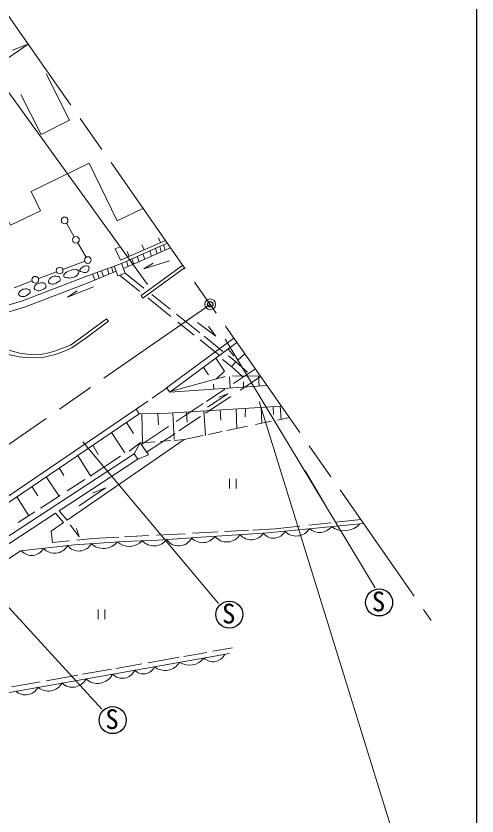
# Model space of a CAD drawing. Units: millimetres, scale not verified. Extents: x 40000 to 680000, y 20000 to 380000.
# Drawn here: x 536307 to 579000, y 267442 to 341539 of the extents above; entities that cross this region are included whole.
import ezdxf
from ezdxf.enums import TextEntityAlignment as Align

# ---------------------------------------------------------------- set-up
doc = ezdxf.new("R2010")
doc.units = ezdxf.units.MM
doc.header["$LTSCALE"] = 1000
doc.header["$PDMODE"] = 32
doc.header["$PDSIZE"] = 500
doc.linetypes.add('CHAIN', pattern=[18.5, 12, -1.5, 3.5, -1.5])
for name, color, linetype, lineweight in [('M-BGD', 7, 'Continuous', 13), ('M-BMK', 2, 'CHAIN', 13), ('M-BMK-SRVR', 3, 'Continuous', 25), ('M-STR-HTXT', 7, 'Continuous', 13), ('M-TTL-BAND', 7, 'Continuous', 25)]:
    doc.layers.add(name, color=color, linetype=linetype, lineweight=lineweight)
doc.layers.add('M-OTRS', color=6, linetype='Continuous')
doc.styles.add('ＭＳ ゴシック', font='')
doc.styles.get('ＭＳ ゴシック').set_extended_font_data('MS Gothic')

msp = doc.modelspace()

# ---------------------------------------------------------------- linework, layer by layer
at = {"layer": 'M-BGD'}
for p, q in [((541706, 321079), (540969, 322343)), ((549703, 320555), (549492, 321002)), ((542800, 319202), (542016, 320547)), ((545500, 319963), (545939, 320150)), ((546090, 318626), (550320, 320509)), ((548162, 319876), (547957, 320339)), ((549628, 320201), (549757, 319694)), ((549952, 320345), (550106, 319849)), ((546268, 318140), (550621, 320079)), ((546777, 319265), (546614, 319719)), ((548065, 319505), (548238, 319018)), ((548700, 319788), (548860, 319294)), ((549225, 320022), (549365, 319520)), ((540639, 318065), (542668, 318827)), ((546527, 318820), (546691, 318329)), ((547026, 319042), (547204, 318557)), ((547538, 319270), (547722, 318788)), ((545404, 318375), (542764, 317396)), ((545579, 317897), (542978, 316836)), ((544228, 317939), (544396, 317414)), ((544770, 318140), (544910, 317624)), ((545137, 318276), (545296, 317781)), ((551745, 318462), (547891, 315656)), ((551921, 318220), (548068, 315413)), ((538384, 317219), (540063, 317849)), ((543405, 317634), (543605, 317092)), ((543838, 317794), (544024, 317263)), ((545887, 317527), (547778, 316012)), ((546421, 317722), (548159, 316330)), ((536123, 316370), (537808, 317003)), ((547891, 315656), (548068, 315413)), ((548877, 315754), (550572, 314396)), ((548513, 315423), (550655, 313707)), ((544878, 313261), (544701, 313503)), ((551180, 313909), (553321, 312194)), ((551304, 313187), (552798, 311989)), ((550259, 307086), (556485, 311697)), ((550557, 306684), (556771, 311287)), ((553367, 311534), (555106, 310141)), ((553721, 311873), (555470, 310472)), ((569574, 288561), (555683, 311600)), ((556468, 310070), (555964, 310690)), ((555442, 309727), (556270, 309064)), ((555977, 310065), (556681, 309502)), ((556841, 309669), (557502, 310243)), ((554129, 308288), (553662, 308984)), ((556681, 309502), (556270, 309064)), ((556270, 309064), (557347, 308102)), ((556681, 309502), (557758, 308541)), ((556446, 307505), (558476, 308851)), ((554886, 307923), (555671, 308134)), ((556154, 307086), (556093, 308132)), ((556368, 308216), (558941, 308187)), ((557069, 306881), (558972, 308142)), ((557391, 307175), (557387, 307645)), ((558812, 307277), (558759, 308189)), ((548920, 306153), (550330, 307138)), ((550259, 307086), (550557, 306684)), ((550557, 306684), (559540, 307330)), ((553940, 305844), (555636, 306968)), ((554623, 306976), (554591, 307434)), ((553863, 304756), (556206, 306309)), ((547431, 305112), (548523, 305876)), ((551140, 303988), (553641, 305646)), ((559025, 305296), (559077, 303818)), ((560119, 305366), (560151, 304621)), ((560780, 305409), (560872, 304195)), ((547431, 305112), (547712, 304699)), ((548023, 302015), (547955, 304703)), ((549450, 304727), (549515, 303668)), ((550843, 304771), (550943, 302299)), ((552104, 304852), (552166, 303905)), ((553690, 304954), (553867, 302699)), ((555212, 305051), (555269, 304092)), ((556698, 305147), (556772, 303333)), ((557569, 305203), (557540, 304400)), ((546535, 303900), (547177, 302861)), ((551377, 303108), (553394, 304445)), ((558495, 303695), (559935, 303998)), ((560510, 304119), (561623, 304353)), ((547916, 301852), (550429, 303517)), ((555823, 303133), (557739, 303536)), ((545153, 302961), (546380, 301079)), ((548407, 301140), (551037, 302883)), ((554143, 302780), (555392, 303043)), ((541037, 294836), (551879, 302305)), ((555058, 287120), (542497, 302104)), ((543409, 301777), (543931, 300923)), ((547260, 301000), (547805, 302013)), ((547805, 302013), (548582, 300888)), ((549676, 302139), (550611, 302209)), ((534917, 292911), (547260, 301000)), ((542026, 300838), (543195, 298947)), ((547260, 301000), (547600, 300503)), ((547600, 300503), (548582, 300888)), ((540294, 295715), (547600, 300503)), ((543162, 298925), (545986, 300757)), ((540319, 299678), (540736, 298989)), ((565030, 296102), (563089, 299397)), ((539105, 298854), (540305, 297072)), ((541044, 297551), (542683, 298615)), ((556081, 298681), (556081, 297784)), ((556704, 298681), (556704, 297784)), ((537780, 297954), (538344, 297108)), ((536388, 297009), (537495, 295249)), ((538567, 295945), (540385, 297124)), ((540294, 295715), (541037, 294836)), ((533966, 291568), (539965, 295499)), ((536513, 294613), (538039, 295602)), ((539965, 295499), (540713, 294614)), ((563413, 294368), (565488, 294593)), ((565960, 294644), (568242, 294891)), ((549312, 293452), (551971, 293592)), ((552657, 293629), (554986, 293751)), ((555603, 293784), (557849, 293902)), ((544248, 277341), (529537, 293403)), ((539692, 292765), (541270, 292925)), ((546364, 293297), (548586, 293414)), ((543921, 286568), (543921, 285671)), ((544544, 286568), (544544, 285671)), ((513877, 275049), (556078, 282487)), ((551853, 282222), (553984, 282598)), ((554544, 282697), (556371, 283019)), ((548558, 281642), (551415, 282145)), ((542463, 280567), (545149, 281041)), ((545569, 281115), (547969, 281538)), ((539115, 279977), (542048, 280494)), ((535905, 279411), (538538, 279875))]:
    msp.add_line(p, q, dxfattribs=at)
for points in [[(536744, 334263), (538629, 330564), (541259, 331903), (539104, 336181)], [(525810, 327089), (528948, 320617), (535102, 323600), (535803, 322154), (538570, 323495), (537700, 325288), (543097, 327905), (545689, 322558), (548105, 323729)], [(550150, 320752), (545986, 318916), (545500, 319963)], [(550516, 318870), (548160, 318134), (549002, 318644)], [(524651, 313223), (529762, 313334), (533659, 314200), (536897, 315155), (542764, 317396)], [(524656, 312623), (529834, 312735), (533809, 313618), (537090, 314586), (542978, 316836)], [(543478, 316450), (541071, 315483), (541968, 316072)], [(544701, 313503), (542590, 311957), (541343, 311066), (540608, 310759), (539886, 310486), (539346, 310351), (538746, 310218), (538059, 310191), (537295, 310216), (536669, 310308), (535847, 310522), (535269, 310756), (534450, 311217), (534180, 311383)], [(544878, 313261), (542766, 311714), (541490, 310802), (540719, 310480), (539976, 310200), (539415, 310059), (538784, 309919), (538069, 309891), (537275, 309896), (536602, 309961), (535742, 310157), (535116, 310428), (534228, 310896), (533903, 311051)], [(553130, 313156), (554827, 311895), (554126, 312778)], [(550702, 306792), (554886, 307923), (555615, 308652), (554819, 309841)], [(554056, 305323), (555919, 306532), (555091, 306233)], [(547712, 304699), (550398, 304743), (560879, 305415)], [(495638, 276047), (498624, 277184), (500769, 278077), (503839, 279367), (507246, 280853), (510232, 282255), (514130, 284021), (518084, 286138), (521799, 288227), (525037, 290127), (527631, 291753), (530856, 293856), (547431, 305112)], [(495816, 275579), (498809, 276720), (500962, 277616), (504036, 278907), (507452, 280397), (510442, 281801), (514351, 283573), (518324, 285700), (522048, 287794), (525297, 289699), (527901, 291332), (531133, 293440), (547712, 304699)], [(550962, 302236), (551879, 302305), (553639, 302675)], [(546785, 301234), (547805, 302013), (549194, 302103)], [(542142, 296175), (544591, 297848), (543395, 297334)], [(536733, 291989), (541758, 292567), (546300, 292875), (549427, 293002), (553479, 293254), (559633, 293661), (568498, 294524)], [(539692, 292765), (539576, 293830), (540713, 294614)], [(541310, 294418), (542142, 293296), (541909, 294072)], [(558238, 293923), (560323, 294033), (562597, 294279)], [(541930, 292992), (543383, 293139), (545821, 293268)], [(532020, 289862), (532549, 289211), (536733, 291989)]]:
    msp.add_lwpolyline(points, dxfattribs=at)
msp.add_lwpolyline([(545404, 318375), (545735, 317472), (546421, 317722), (546090, 318626)], close=True, dxfattribs=at)
for centre in [(540814, 322608), (541861, 320813), (542955, 318936), (540350, 317958), (538096, 317112)]:
    msp.add_circle(centre, 308, dxfattribs=at)
at = {"layer": 'M-BGD', "lineweight": 25}
for centre in [(569936, 287219), (556064, 286099), (545255, 276320)]:
    msp.add_circle(centre, 1250, dxfattribs=at)
at = {"layer": 'M-BGD'}
for centre, radius, start, end in [((564411, 295207), 1499, 231.43953, 319.69222), ((566714, 295846), 1983, 234.20215, 316.9296), ((555828, 294288), 1466, 220.50056, 327.05828), ((558089, 294381), 1362, 220.83921, 326.71964), ((560161, 294329), 1164, 216.68807, 333.71148), ((562253, 294828), 1458, 224.05772, 327.07403), ((544413, 293865), 1638, 226.76415, 321.00483), ((546791, 294053), 1646, 227.82857, 317.62736), ((549084, 293898), 1439, 221.53115, 324.01007), ((551371, 293839), 1371, 214.99697, 332.13102), ((553592, 294132), 1375, 222.77123, 324.60644), ((537764, 292793), 1224, 220.37599, 332.74138), ((539876, 293155), 1378, 222.00532, 331.11205), ((542126, 293312), 1329, 218.25272, 331.15658), ((554555, 282941), 1208, 226.09911, 333.89375), ((550106, 282520), 1592, 232.13612, 327.85674), ((552370, 283095), 1692, 237.23157, 322.76128), ((546149, 281457), 1261, 224.21901, 335.77384), ((548107, 281711), 1116, 223.68555, 336.3073), ((541538, 280781), 1414, 226.61254, 333.38032), ((543862, 281277), 1550, 226.81965, 333.17321), ((537191, 279979), 1318, 227.86944, 332.12341), ((539301, 280467), 1454, 229.4267, 330.56615)]:
    msp.add_arc(centre, radius, start, end, dxfattribs=at)
for points, knots in [([(540735, 317431), (540683, 317671), (540947, 317773), (541161, 317894), (541407, 318033), (541589, 318063), (541871, 318037), (541963, 318029), (542047, 318031), (542089, 317950), (542160, 317815), (542093, 317692), (542002, 317570), (541883, 317409), (541751, 317370), (541560, 317314), (541370, 317260), (541249, 317260), (541055, 317296), (540922, 317320), (540764, 317298), (540735, 317431)], [0, 0, 0, 0, 1, 1, 1, 2, 2, 2, 3, 3, 3, 4, 4, 4, 5, 5, 5, 6, 6, 6, 7, 7, 7, 7]), ([(543007, 317971), (542960, 317873), (542895, 317828), (542791, 317796), (542645, 317751), (542547, 317784), (542401, 317830), (542326, 317853), (542246, 317853), (542226, 317929), (542189, 318072), (542308, 318158), (542422, 318253), (542540, 318352), (542638, 318375), (542791, 318394), (542877, 318405), (542954, 318434), (543011, 318370), (543115, 318253), (543075, 318111), (543007, 317971)], [0, 0, 0, 0, 1, 1, 1, 2, 2, 2, 3, 3, 3, 4, 4, 4, 5, 5, 5, 6, 6, 6, 7, 7, 7, 7]), ([(539341, 316812), (539282, 316897), (539313, 316984), (539358, 317078), (539439, 317245), (539539, 317327), (539711, 317397), (539867, 317461), (539976, 317436), (540143, 317414), (540221, 317404), (540280, 317412), (540334, 317356), (540408, 317280), (540436, 317195), (540405, 317094), (540363, 316959), (540247, 316938), (540131, 316857), (540045, 316798), (539996, 316763), (539898, 316729), (539879, 316722), (539868, 316722), (539848, 316720), (539774, 316713), (539731, 316706), (539657, 316716), (539529, 316734), (539415, 316706), (539341, 316812)], [0, 0, 0, 0, 1, 1, 1, 2, 2, 2, 3, 3, 3, 4, 4, 4, 5, 5, 5, 6, 6, 6, 7, 7, 7, 8, 8, 8, 9, 9, 9, 10, 10, 10, 10]), ([(538001, 316285), (537961, 316413), (538031, 316507), (538120, 316608), (538232, 316733), (538341, 316766), (538506, 316802), (538668, 316838), (538776, 316851), (538930, 316790), (538990, 316765), (539026, 316737), (539054, 316678), (539098, 316585), (539106, 316510), (539067, 316416), (539036, 316342), (538980, 316323), (538914, 316278), (538816, 316212), (538757, 316177), (538644, 316145), (538496, 316104), (538401, 316073), (538253, 316112), (538138, 316142), (538037, 316171), (538001, 316285)], [0, 0, 0, 0, 1, 1, 1, 2, 2, 2, 3, 3, 3, 4, 4, 4, 5, 5, 5, 6, 6, 6, 7, 7, 7, 8, 8, 8, 9, 9, 9, 9]), ([(536568, 315699), (536459, 315831), (536618, 315984), (536743, 316101), (536879, 316227), (537006, 316257), (537191, 316260), (537354, 316263), (537487, 316262), (537590, 316136), (537638, 316077), (537653, 316004), (537609, 315942), (537365, 315603), (536835, 315379), (536568, 315699)], [0, 0, 0, 0, 1, 1, 1, 2, 2, 2, 3, 3, 3, 4, 4, 4, 5, 5, 5, 5])]:
    msp.add_open_spline(points, degree=3, knots=knots, dxfattribs=at)
at = {"layer": 'M-BMK'}
for p, q in [((534503, 343118), (574767, 285563)), ((554291, 314833), (531839, 299225))]:
    msp.add_line(p, q, dxfattribs=at)
at = {"layer": 'M-BMK-SRVR', "lineweight": 13}
msp.add_circle((554291, 314833), 500, dxfattribs=at)
at = {"layer": 'M-BMK-SRVR'}
msp.add_point((554291, 314833), dxfattribs=at)
at = {"layer": 'M-OTRS'}
msp.add_point((554291, 314833), dxfattribs=at)
at = {"layer": 'M-STR-HTXT'}
for p, q in [((548495, 316664), (530646, 341327)), ((525729, 330865), (537434, 338929)), ((537434, 338929), (535986, 338386)), ((558831, 305845), (573803, 257466))]:
    msp.add_line(p, q, dxfattribs=at)
at = {"layer": 'M-TTL-BAND'}
msp.add_line((579000, 20000), (579000, 370000), dxfattribs=at)

# ---------------------------------------------------------------- texts
at = {"layer": 'M-BGD', "style": 'ＭＳ ゴシック'}
for p in [(569257, 285846), (555385, 284726), (544576, 274947)]:
    msp.add_text('S', height=1833, dxfattribs=at).set_placement(p, align=Align.BOTTOM_LEFT)

doc.saveas('drawing.dxf')
